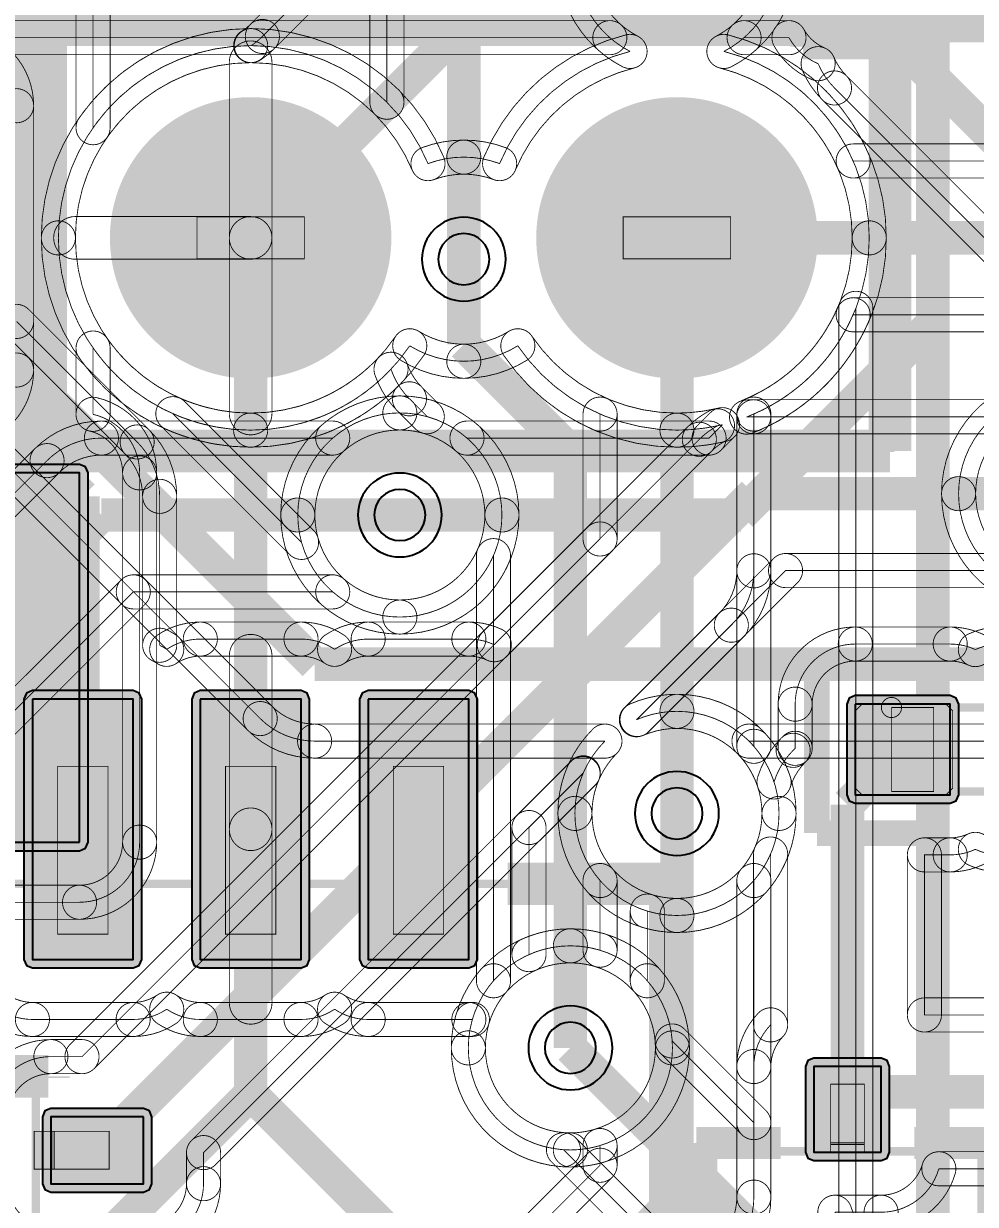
# Model space of a CAD drawing. Header units: millimetres. Extents: x -2.5 to 44.5, y -38.5 to 2.5.
# Drawn here: x 12.74 to 18.42, y -33.32 to -26.28 of the extents above; entities that cross this region are included whole.
import ezdxf

# ---------------------------------------------------------------- set-up
doc = ezdxf.new("R2010")
doc.units = ezdxf.units.MM
for name, color, linetype, true_color in [('Bottom Layer', 7, 'Continuous', 0x0000ff), ('Bottom Paste Mask Layer', 7, 'Continuous', 0x800000), ('Bottom Silkscreen Layer', 7, 'Continuous', 0x808000), ('Bottom Solder Mask Layer', 7, 'Continuous', 0xff00ff), ('Component Marking Layer', 7, 'Continuous', 0x66ffcc), ('Component Shape Layer', 7, 'Continuous', 0x00cccc), ('Hole Layer', 7, 'Continuous', 0x816200), ('Inner1', 7, 'Continuous', 0xbc8e00), ('Inner2', 7, 'Continuous', 0x70dbfa), ('Multi-Layer', 7, 'Continuous', 0xc0c0c0), ('Pin Floating Layer', 7, 'Continuous', 0xff99ff), ('Pin Soldering Layer', 7, 'Continuous', 0xcc9999), ('Top Layer', 7, 'Continuous', 0xff0000), ('Top Paste Mask Layer', 7, 'Continuous', 0x808080), ('Top Silkscreen Layer', 7, 'Continuous', 0xffff00), ('Top Solder Mask Layer', 7, 'Continuous', 0x800080)]:
    doc.layers.add(name, color=color, linetype=linetype, true_color=true_color)

msp = doc.modelspace()

# ---------------------------------------------------------------- hatches: boundary and pattern name
at = {"layer": 'Bottom Layer'}
for points in [[(13.3096, -27.5591, 1), (14.8844, -27.5591, 1)], [(15.8496, -27.5591, 1), (17.4244, -27.5591, 1)], [(13.0777, -31.1593), (13.0777, -28.9593), (11.8777, -28.9593), (11.8777, -31.1593)], [(17.6994, -30.3371), (17.6994, -30.8771), (18.265, -30.8771), (18.265, -30.3371)], [(17.8532, -33.0061), (17.8532, -32.4961), (17.4532, -32.4961), (17.4532, -33.0061)], [(13.4582, -32.7953), (12.907, -32.7953), (12.907, -33.1941), (13.4582, -33.1941)]]:
    msp.add_hatch(color=256, dxfattribs=at).paths.add_polyline_path(points)
at = {"layer": 'Bottom Paste Mask Layer'}
for points in [[(13.0777, -31.1593), (13.0777, -28.9593), (11.8777, -28.9593), (11.8777, -31.1593)], [(18.28, -30.3771), (18.28, -30.8371), (18.24, -30.8771), (17.7394, -30.8771), (17.6994, -30.8371), (17.6994, -30.3771), (17.7394, -30.3371), (18.24, -30.3371)], [(17.8532, -33.0061), (17.8532, -32.4961), (17.4532, -32.4961), (17.4532, -33.0061)], [(13.4582, -32.7953), (12.907, -32.7953), (12.907, -33.1941), (13.4582, -33.1941)]]:
    msp.add_hatch(color=256, dxfattribs=at).paths.add_polyline_path(points)
at = {"layer": 'Bottom Solder Mask Layer'}
for points in [[(13.1285, -31.1593), (13.1285, -28.9593), (13.1136, -28.9234), (13.0777, -28.9085), (11.8777, -28.9085), (11.8418, -28.9234), (11.8269, -28.9593), (11.8269, -31.1593), (11.8418, -31.1952), (11.8777, -31.2101), (13.0777, -31.2101), (13.1136, -31.1952)], [(17.6486, -30.3371), (17.6486, -30.8771), (17.6635, -30.913), (17.6994, -30.9279), (18.265, -30.9279), (18.301, -30.913), (18.3158, -30.8771), (18.3158, -30.3371), (18.301, -30.3011), (18.265, -30.2863), (17.6994, -30.2863), (17.6635, -30.3011)], [(17.904, -33.0061), (17.904, -32.4961), (17.8891, -32.4602), (17.8532, -32.4453), (17.4532, -32.4453), (17.4172, -32.4602), (17.4024, -32.4961), (17.4024, -33.0061), (17.4172, -33.042), (17.4532, -33.0569), (17.8532, -33.0569), (17.8891, -33.042)], [(13.4582, -32.7453), (12.907, -32.7453), (12.8717, -32.7599), (12.857, -32.7953), (12.857, -33.1941), (12.8717, -33.2294), (12.907, -33.2441), (13.4582, -33.2441), (13.4936, -33.2294), (13.5082, -33.1941), (13.5082, -32.7953), (13.4936, -32.7599)]]:
    msp.add_hatch(color=256, dxfattribs=at).paths.add_polyline_path(points)
at = {"layer": 'Component Marking Layer'}
msp.add_hatch(color=256, dxfattribs=at).paths.add_polyline_path([(17.855, -30.3571, 1), (17.975, -30.3571, 1)])
at = {"layer": 'Hole Layer'}
for points in [[(13.587, -27.5591, 1), (14.607, -27.5591, 1)], [(16.127, -27.5591, 1), (17.147, -27.5591, 1)]]:
    msp.add_hatch(color=256, dxfattribs=at).paths.add_polyline_path(points)
at = {"layer": 'Multi-Layer'}
for points in [[(13.3096, -27.5591, 1), (14.8844, -27.5591, 1)], [(13.3096, -27.5591, 1), (14.8844, -27.5591, 1)], [(13.3096, -27.5591, 1), (14.8844, -27.5591, 1)], [(15.8496, -27.5591, 1), (17.4244, -27.5591, 1)], [(15.8496, -27.5591, 1), (17.4244, -27.5591, 1)], [(15.8496, -27.5591, 1), (17.4244, -27.5591, 1)]]:
    msp.add_hatch(color=256, dxfattribs=at).paths.add_polyline_path(points)
at = {"layer": 'Pin Floating Layer'}
for points in [[(12.9296, -33.1072), (12.9296, -32.8822), (12.8071, -32.8822), (12.8071, -33.1072)], [(17.7532, -32.9511), (17.5532, -32.9511), (17.5532, -33.0111), (17.7532, -33.0111)]]:
    msp.add_hatch(color=256, dxfattribs=at).paths.add_polyline_path(points)
at = {"layer": 'Pin Soldering Layer'}
for points in [[(13.777, -27.4341), (14.417, -27.4341), (14.417, -27.684), (13.777, -27.684)], [(16.317, -27.4341), (16.957, -27.4341), (16.957, -27.684), (16.317, -27.684)], [(18.1661, -30.8571), (18.1661, -30.3571), (17.9161, -30.3571), (17.9161, -30.8571)], [(12.9469, -30.7075), (13.2469, -30.7075), (13.2469, -31.7075), (12.9469, -31.7075)], [(13.9471, -30.7075), (14.2472, -30.7075), (14.2472, -31.7075), (13.9471, -31.7075)], [(14.9471, -30.7075), (15.2472, -30.7075), (15.2472, -31.7075), (14.9471, -31.7075)], [(17.7532, -32.6011), (17.5532, -32.6011), (17.5532, -32.9611), (17.7532, -32.9611)], [(13.2546, -33.1072), (13.2546, -32.8822), (12.9196, -32.8822), (12.9196, -33.1072)]]:
    msp.add_hatch(color=256, dxfattribs=at).paths.add_polyline_path(points)
at = {"layer": 'Top Layer'}
for points in [[(13.3096, -27.5591, 1), (14.8844, -27.5591, 1)], [(15.8496, -27.5591, 1), (17.4244, -27.5591, 1)], [(12.7969, -30.3075), (12.7969, -31.8576), (13.3969, -31.8576), (13.3969, -30.3075)], [(13.7972, -30.3075), (13.7972, -31.8576), (14.3972, -31.8576), (14.3972, -30.3075)], [(14.7972, -30.3075), (14.7972, -31.8576), (15.3972, -31.8576), (15.3972, -30.3075)]]:
    msp.add_hatch(color=256, dxfattribs=at).paths.add_polyline_path(points)
at = {"layer": 'Top Paste Mask Layer'}
for points in [[(13.3096, -27.5591, 1), (14.8844, -27.5591, 1)], [(15.8496, -27.5591, 1), (17.4244, -27.5591, 1)], [(12.7969, -30.3075), (12.7969, -31.8576), (13.3969, -31.8576), (13.3969, -30.3075)], [(13.7972, -30.3075), (13.7972, -31.8576), (14.3972, -31.8576), (14.3972, -30.3075)], [(14.7972, -30.3075), (14.7972, -31.8576), (15.3972, -31.8576), (15.3972, -30.3075)]]:
    msp.add_hatch(color=256, dxfattribs=at).paths.add_polyline_path(points)
at = {"layer": 'Top Solder Mask Layer'}
for points in [[(13.2586, -27.5591, 1), (14.9354, -27.5591, 1)], [(15.7986, -27.5591, 1), (17.4754, -27.5591, 1)], [(12.7459, -30.3075), (12.7459, -31.8576), (12.7608, -31.8936), (12.7969, -31.9086), (13.3969, -31.9086), (13.433, -31.8936), (13.4479, -31.8576), (13.4479, -30.3075), (13.433, -30.2715), (13.3969, -30.2565), (12.7969, -30.2565), (12.7608, -30.2715)], [(13.7462, -30.3075), (13.7462, -31.8576), (13.7611, -31.8936), (13.7972, -31.9086), (14.3972, -31.9086), (14.4332, -31.8936), (14.4482, -31.8576), (14.4482, -30.3075), (14.4332, -30.2715), (14.3972, -30.2565), (13.7972, -30.2565), (13.7611, -30.2715)], [(14.7462, -30.3075), (14.7462, -31.8576), (14.7611, -31.8936), (14.7972, -31.9086), (15.3972, -31.9086), (15.4332, -31.8936), (15.4482, -31.8576), (15.4482, -30.3075), (15.4332, -30.2715), (15.3972, -30.2565), (14.7972, -30.2565), (14.7611, -30.2715)]]:
    msp.add_hatch(color=256, dxfattribs=at).paths.add_polyline_path(points)

# ---------------------------------------------------------------- linework, layer by layer
at = {"layer": 'Bottom Layer', "const_width": 0.2}
for points in [[(12.7, -29.3926), (12.7, -25.9081)], [(17.8995, -26.3419), (17.8995, -25.9211)], [(20.971, -29.4134), (17.8995, -26.3419)], [(13.1826, -32.9947), (17.0942, -29.0831)], [(17.0942, -29.0831), (18.923, -29.0831)], [(17.6532, -30.9361), (17.9822, -30.6071)], [(17.6532, -32.6471), (17.6532, -30.9361)], [(17.153, -33.5361), (16.002, -32.3851)], [(21.0294, -32.6471), (17.6532, -32.6471)], [(17.6532, -32.7511), (17.6532, -32.6471)]]:
    msp.add_lwpolyline(points, dxfattribs=at)
at = {"layer": 'Bottom Layer', "const_width": 0.00508}
for points in [[(13.2598, -26.9027, -1), (13.0566, -26.9027), (13.0566, -25.9081, -1), (13.2598, -25.9081)], [(16.3108, -26.5384, -0.280311), (15.9273, -25.9081, -1), (16.1305, -25.9081, 0.280311), (16.4042, -26.3579, -1)], [(13.0749, -26.8445, -0.244897), (14.097, -26.3119, -1), (14.097, -26.5151, 0.244897), (13.2414, -26.9609, -1)], [(14.097, -26.3119, -0.302289), (15.2474, -27.0773, -1), (15.0599, -27.1558, 0.302289), (14.097, -26.5151, -1)], [(17.1038, -26.4427, -0.060085), (16.9633, -26.5384, -1), (16.8699, -26.3579, 0.060085), (16.9701, -26.2897, -1)], [(17.037, -26.4678, -1), (17.037, -26.2646), (17.3043, -26.2646, -1), (17.3043, -26.4678)], [(17.4386, -26.6149, -0.167073), (17.2157, -26.4159, -1), (17.3929, -26.3165, 0.167073), (17.5173, -26.4276, -1)], [(15.4867, -27.0773, -0.236178), (16.3327, -26.3496, -1), (16.3823, -26.5467, 0.236178), (15.6741, -27.1558, -1)], [(16.9414, -26.3496, -0.343723), (17.8842, -27.5591, -1), (17.681, -27.5591, 0.343723), (16.8918, -26.5467, -1)], [(14.224, -27.5591, -1), (13.97, -27.5591), (13.97, -26.5126, -1), (14.224, -26.5126)], [(17.5037, -26.7377, -0.096069), (17.3845, -26.5611, -1), (17.5715, -26.4815, 0.096069), (17.6474, -26.594, -1)], [(17.5037, -26.7377, -1), (17.6474, -26.594), (20.5555, -29.5021, -1), (20.4118, -29.6458)], [(15.118, -27.0214, -0.089859), (15.367, -26.9763, -1), (15.367, -27.1795, 0.089859), (15.1893, -27.2117, -1)], [(15.367, -26.9763, -0.089859), (15.616, -27.0214, -1), (15.5448, -27.2117, 0.089859), (15.367, -27.1795, -1)], [(13.97, -27.5591, -1), (14.224, -27.5591), (14.224, -28.6055, -1), (13.97, -28.6055)], [(17.8842, -27.5591, -0.309432), (17.0885, -28.7216, -1), (17.015, -28.5322, 0.309432), (17.681, -27.5591, -1)], [(13.2598, -28.6103, -1), (13.0566, -28.6103), (13.0566, -28.2154, -1), (13.2598, -28.2154)], [(14.097, -28.8062, -0.244897), (13.0749, -28.2736, -1), (13.2414, -28.1572, 0.244897), (14.097, -28.603, -1)], [(15.1292, -28.259, -0.248665), (14.097, -28.8062, -1), (14.097, -28.603, 0.248665), (14.961, -28.145, -1)], [(15.367, -28.3958, -0.140367), (14.9913, -28.2882, -1), (15.0989, -28.1158, 0.140367), (15.367, -28.1926, -1)], [(15.7427, -28.2882, -0.140367), (15.367, -28.3958, -1), (15.367, -28.1926, 0.140367), (15.6352, -28.1158, -1)], [(16.637, -28.8062, -0.248665), (15.6049, -28.259, -1), (15.773, -28.145, 0.248665), (16.637, -28.603, -1)], [(13.181, -28.5113, -0.349284), (13.5374, -28.9593, -1), (13.3342, -28.9593, 0.349284), (13.1353, -28.7093, -1)], [(14.2763, -29.2101, -0.414214), (14.986, -28.5003, -1), (14.986, -28.7035, 0.414214), (14.4795, -29.2101, -1)], [(14.986, -28.5003, -0.414214), (15.6958, -29.2101, -1), (15.4926, -29.2101, 0.414214), (14.986, -28.7035, -1)], [(17.0423, -28.5257, -0.023217), (17.0942, -28.5233, -1), (17.0942, -28.7265, 0.023217), (17.0612, -28.7281, -1)], [(17.0942, -28.7265, -1), (17.0942, -28.5233), (18.5231, -28.5233, -1), (18.5231, -28.7265)], [(17.0942, -28.7265, -1), (17.0942, -28.5233), (17.0942, -28.5233, -1), (17.0942, -28.7265)], [(14.3779, -29.2101, 0.414214), (14.986, -29.8182, 0.414214), (15.5942, -29.2101, 0.414214), (14.986, -28.6019, 0.414214)], [(16.9, -28.7782, -0.053169), (16.637, -28.8062, -1), (16.637, -28.603, 0.053169), (16.8572, -28.5795, -1)], [(16.6984, -28.6873, -0.073971), (16.8308, -28.5892, -1), (16.9264, -28.7685, 0.073971), (16.8421, -28.8309, -1)], [(13.1641, -32.509, -1), (13.0204, -32.3653), (16.6984, -28.6873, -1), (16.8421, -28.8309)], [(16.8421, -28.8309, -1), (16.6984, -28.6873), (16.6984, -28.6873, -1), (16.8421, -28.8309)], [(13.5374, -31.1593, -1), (13.3342, -31.1593), (13.3342, -28.9593, -1), (13.5374, -28.9593)], [(14.986, -29.9198, -0.414214), (14.2763, -29.2101, -1), (14.4795, -29.2101, 0.414214), (14.986, -29.7166, -1)], [(15.6958, -29.2101, -0.414214), (14.986, -29.9198, -1), (14.986, -29.7166, 0.414214), (15.4926, -29.2101, -1)], [(16.4669, -30.502, -1), (16.3232, -30.3583), (17.2122, -29.4694, -1), (17.3558, -29.613)], [(17.284, -29.6428, -1), (17.284, -29.4396), (18.5231, -29.4396, -1), (18.5231, -29.6428)], [(17.2396, -30.3371, -0.414214), (17.6994, -29.8773, -1), (17.6994, -30.0805, 0.414214), (17.4428, -30.3371, -1)], [(17.6994, -30.0805, -1), (17.6994, -29.8773), (18.265, -29.8773, -1), (18.265, -30.0805)], [(18.265, -29.8773, -0.108449), (18.4576, -29.9196, -1), (18.3725, -30.1041, 0.108449), (18.265, -30.0805, -1)], [(18.3725, -29.9196, -0.108449), (18.565, -29.8773, -1), (18.565, -30.0805, 0.108449), (18.4576, -30.1041, -1)], [(17.2396, -30.3371, -1), (17.4428, -30.3371), (17.4428, -30.6001, -1), (17.2396, -30.6001)], [(16.3546, -30.3369, -0.102656), (16.637, -30.2783, -1), (16.637, -30.4815, 0.102656), (16.4355, -30.5233, -1)], [(16.637, -30.2783, -0.325113), (17.3122, -30.7692, -1), (17.1189, -30.8319, 0.325113), (16.637, -30.4815, -1)], [(17.1185, -30.7705, -0.121841), (17.2574, -30.5403, -1), (17.4011, -30.684, 0.121841), (17.3126, -30.8306, -1)], [(17.4011, -30.684, -1), (17.2574, -30.5403), (17.2694, -30.5283, -1), (17.4131, -30.672)], [(17.4011, -30.684, -1), (17.2574, -30.5403), (17.2574, -30.5403, -1), (17.4011, -30.684)], [(13.8882, -33.0807, -1), (13.7445, -32.937), (16.0073, -30.6743, -1), (16.1509, -30.8179)], [(15.9273, -30.9881, -0.102656), (15.9859, -30.7057, -1), (16.1723, -30.7865, 0.102656), (16.1305, -30.9881, -1)], [(16.637, -31.6978, -0.414214), (15.9273, -30.9881, -1), (16.1305, -30.9881, 0.414214), (16.637, -31.4946, -1)], [(13.5374, -31.1593, -0.414214), (13.0777, -31.619, -1), (13.0777, -31.4158, 0.414214), (13.3342, -31.1593, -1)], [(17.2882, -31.2703, -0.298911), (16.637, -31.6978, -1), (16.637, -31.4946, 0.298911), (17.1018, -31.1895, -1)], [(17.0934, -31.2299, -1), (17.2966, -31.2299), (17.2966, -32.2478, -1), (17.0934, -32.2478)], [(18.2129, -32.1889, -1), (18.0097, -32.1889), (18.0097, -31.2352, -1), (18.2129, -31.2352)], [(18.1113, -31.3368, -1), (18.1113, -31.1336), (18.265, -31.1336, -1), (18.265, -31.3368)], [(18.4576, -31.2945, -0.108449), (18.265, -31.3368, -1), (18.265, -31.1336, 0.108449), (18.3725, -31.11, -1)], [(18.565, -31.3368, -0.108449), (18.3725, -31.2945, -1), (18.4576, -31.11, 0.108449), (18.565, -31.1336, -1)], [(11.8777, -31.619, -1), (11.8777, -31.4158), (13.0777, -31.4158, -1), (13.0777, -31.619)], [(15.2923, -32.3851, -0.414214), (16.002, -31.6753, -1), (16.002, -31.8785, 0.414214), (15.4955, -32.3851, -1)], [(16.002, -31.6753, -0.39451), (16.7101, -32.337, -1), (16.5074, -32.3508, 0.39451), (16.002, -31.8785, -1)], [(16.9934, -32.4961, -0.193842), (17.1218, -32.1774, -1), (17.2683, -32.3183, 0.193842), (17.1966, -32.4961, -1)], [(18.1113, -32.2905, -1), (18.1113, -32.0873), (20.4639, -32.0873, -1), (20.4639, -32.2905)], [(15.954, -33.0932, -0.39451), (15.2923, -32.3851, -1), (15.4955, -32.3851, 0.39451), (15.9677, -32.8904, -1)], [(16.5369, -32.4157, -1), (16.6806, -32.2721), (17.1669, -32.7583, -1), (17.0232, -32.902)], [(12.4473, -32.7953, -0.414214), (12.907, -32.3355, -1), (12.907, -32.5387, 0.414214), (12.6505, -32.7953, -1)], [(12.907, -32.5387, -1), (12.907, -32.3355), (13.0922, -32.3355, -1), (13.0922, -32.5387)], [(16.9934, -32.4961, -1), (17.1966, -32.4961), (17.1966, -32.8301, -1), (16.9934, -32.8301)], [(13.918, -33.1941, -1), (13.7148, -33.1941), (13.7148, -33.0088, -1), (13.918, -33.0088)], [(15.889, -33.0637, -1), (16.0327, -32.92), (16.6957, -33.583, -1), (16.5521, -33.7267)], [(18.2949, -33.1333, -0.334261), (17.8532, -33.4658, -1), (17.8532, -33.2626, 0.334261), (18.0997, -33.0771, -1)], [(18.1973, -33.2068, -1), (18.1973, -33.0036), (20.5217, -33.0036, -1), (20.5217, -33.2068)], [(12.907, -33.6538, -0.414214), (12.4473, -33.1941, -1), (12.6505, -33.1941, 0.414214), (12.907, -33.4506, -1)], [(13.918, -33.1941, -0.414214), (13.4582, -33.6538, -1), (13.4582, -33.4506, 0.414214), (13.7148, -33.1941, -1)], [(17.6719, -33.3261, -0.096421), (17.7128, -33.5361, -1), (17.5096, -33.5361, 0.096421), (17.4835, -33.4023, -1)], [(17.5777, -33.4658, -1), (17.5777, -33.2626), (17.8532, -33.2626, -1), (17.8532, -33.4658)]]:
    msp.add_lwpolyline(points, format="xyb", close=True, dxfattribs=at)
for points in [[(16.0289, -25.9081, 0.280311), (16.3575, -26.4481, 0.236178), (15.5804, -27.1166, 0.089859), (15.367, -27.0779, 0.089859), (15.1537, -27.1166, 0.302289), (14.097, -26.4135, 0.244897), (13.1582, -26.9027), (13.1582, -25.9081)], [(18.5231, -28.6249), (17.0942, -28.6249), (17.0942, -28.6249, 0.023217), (17.0518, -28.6269, 0.309432), (17.7826, -27.5591, 0.343723), (16.9166, -26.4481, 0.060085), (17.037, -26.3662), (17.3043, -26.3662, 0.167073), (17.478, -26.5213, 0.096069), (17.5756, -26.6659), (20.4837, -29.5739)], [(11.8777, -31.5174), (13.0777, -31.5174, 0.414214), (13.4358, -31.1593), (13.4358, -28.9593, 0.349284), (13.1582, -28.6103), (13.1582, -28.2154, 0.244897), (14.097, -28.7046, 0.248665), (15.0451, -28.202, 0.140367), (15.367, -28.2942, 0.140367), (15.6889, -28.202, 0.248665), (16.637, -28.7046, 0.053169), (16.8786, -28.6788, 0.073971), (16.7703, -28.7591), (16.7703, -28.7591), (13.0922, -32.4371), (12.907, -32.4371, 0.414214), (12.5489, -32.7953)], [(18.565, -29.9789, 0.108449), (18.415, -30.0118, 0.108449), (18.265, -29.9789), (17.6994, -29.9789, 0.414214), (17.3412, -30.3371), (17.3412, -30.6001), (17.3292, -30.6122), (17.3292, -30.6122, 0.121841), (17.2155, -30.8005, 0.325113), (16.637, -30.3799, 0.102656), (16.3951, -30.4301), (17.284, -29.5412), (18.5231, -29.5412, 0.181366)], [(13.4582, -33.5522, 0.414214), (13.8164, -33.1941), (13.8164, -33.0088), (16.0791, -30.7461, 0.102656), (16.0289, -30.9881, 0.414214), (16.637, -31.5962, 0.298911), (17.195, -31.2299), (17.195, -32.2478, 0.193842), (17.095, -32.4961), (17.095, -32.8301), (16.6088, -32.3439, 0.39451), (16.002, -31.7769, 0.414214), (15.3939, -32.3851, 0.39451), (15.9609, -32.9918), (16.6239, -33.6548, 0.101664)], [(20.4639, -32.1889), (18.1113, -32.1889), (18.1113, -31.2352), (18.265, -31.2352, 0.108449), (18.415, -31.2023, 0.108449), (18.565, -31.2352)], [(18.7112, -33.7961, 0.414214), (18.353, -33.4379), (17.953, -33.4379, 0.253475), (17.653, -33.6004, 0.047049), (17.6112, -33.5478), (17.6112, -33.5361), (17.6112, -33.5361, 0.096421), (17.5777, -33.3642), (17.8532, -33.3642, 0.334261), (18.1973, -33.1052), (20.5217, -33.1052, 0.217852)], [(12.5489, -33.1941, 0.414214), (12.907, -33.5522)]]:
    msp.add_lwpolyline(points, format="xyb", dxfattribs=at)
at = {"layer": 'Bottom Layer'}
for points in [[(13.0777, -31.1593), (13.0777, -28.9593), (11.8777, -28.9593), (11.8777, -31.1593)], [(17.6994, -30.3371), (17.6994, -30.8771), (18.265, -30.8771), (18.265, -30.3371)], [(17.8532, -33.0061), (17.8532, -32.4961), (17.4532, -32.4961), (17.4532, -33.0061)], [(13.4582, -32.7953), (12.907, -32.7953), (12.907, -33.1941), (13.4582, -33.1941)]]:
    msp.add_lwpolyline(points, close=True, dxfattribs=at)
at = {"layer": 'Bottom Paste Mask Layer'}
for points in [[(13.0777, -31.1593), (13.0777, -28.9593), (11.8777, -28.9593), (11.8777, -31.1593)], [(17.8532, -33.0061), (17.8532, -32.4961), (17.4532, -32.4961), (17.4532, -33.0061)], [(13.4582, -32.7953), (12.907, -32.7953), (12.907, -33.1941), (13.4582, -33.1941)]]:
    msp.add_lwpolyline(points, close=True, dxfattribs=at)
at = {"layer": 'Bottom Paste Mask Layer', "const_width": 0.00508}
msp.add_lwpolyline([(18.28, -30.3771), (18.28, -30.8371), (18.24, -30.8771), (17.7394, -30.8771), (17.6994, -30.8371), (17.6994, -30.3771), (17.7394, -30.3371), (18.24, -30.3371)], close=True, dxfattribs=at)
msp.add_lwpolyline([(18.28, -30.3771), (18.28, -30.8371), (18.24, -30.8771), (17.7394, -30.8771), (17.6994, -30.8371), (17.6994, -30.3771), (17.7394, -30.3371), (18.24, -30.3371)], close=True, dxfattribs=at)
at = {"layer": 'Bottom Silkscreen Layer'}
for points, const_width in [([(17.3881, -26.4197), (17.3881, -25.4225)], 0.1524), ([(17.3881, -26.4197), (17.3881, -25.4225)], 0.1524), ([(18.1061, -26.4197), (17.3881, -26.4197)], 0.1524), ([(18.1061, -26.4197), (17.3881, -26.4197)], 0.1524), ([(18.1888, -30.1085), (17.4708, -30.1085)], 0.1524), ([(17.4708, -30.1085), (17.4708, -31.1057)], 0.1524), ([(18.1888, -30.1085), (17.4708, -30.1085)], 0.1524), ([(17.4708, -30.1085), (17.4708, -31.1057)], 0.1524), ([(17.4708, -31.1057), (18.1888, -31.1057)], 0.1524), ([(17.4708, -31.1057), (18.1888, -31.1057)], 0.1524), ([(12.8921, -32.555), (11.4921, -32.555)], 0.254), ([(12.8921, -32.555), (11.4921, -32.555)], 0.254), ([(12.8921, -32.5646), (12.8921, -32.555)], 0.254), ([(12.8921, -32.5646), (12.8921, -32.555)], 0.254), ([(17.2539, -32.9511), (16.753, -32.9511)], 0.19), ([(16.753, -32.9511), (16.753, -33.8511)], 0.19), ([(17.2539, -32.9511), (16.753, -32.9511)], 0.19), ([(16.753, -32.9511), (16.753, -33.8511)], 0.19), ([(18.553, -32.9511), (18.0522, -32.9511)], 0.19), ([(18.553, -32.9511), (18.0522, -32.9511)], 0.19), ([(12.8921, -33.8854), (12.8921, -33.4247)], 0.254), ([(12.8921, -33.8854), (12.8921, -33.4247)], 0.254)]:
    msp.add_lwpolyline(points, dxfattribs=dict(at, const_width=const_width))
at = {"layer": 'Bottom Solder Mask Layer'}
for points in [[(13.1285, -31.1593), (13.1285, -28.9593), (13.1136, -28.9234), (13.0777, -28.9085), (11.8777, -28.9085), (11.8418, -28.9234), (11.8269, -28.9593), (11.8269, -31.1593), (11.8418, -31.1952), (11.8777, -31.2101), (13.0777, -31.2101), (13.1136, -31.1952)], [(17.6486, -30.3371), (17.6486, -30.8771), (17.6635, -30.913), (17.6994, -30.9279), (18.265, -30.9279), (18.301, -30.913), (18.3158, -30.8771), (18.3158, -30.3371), (18.301, -30.3011), (18.265, -30.2863), (17.6994, -30.2863), (17.6635, -30.3011)], [(17.904, -33.0061), (17.904, -32.4961), (17.8891, -32.4602), (17.8532, -32.4453), (17.4532, -32.4453), (17.4172, -32.4602), (17.4024, -32.4961), (17.4024, -33.0061), (17.4172, -33.042), (17.4532, -33.0569), (17.8532, -33.0569), (17.8891, -33.042)], [(13.4582, -32.7453), (12.907, -32.7453), (12.8717, -32.7599), (12.857, -32.7953), (12.857, -33.1941), (12.8717, -33.2294), (12.907, -33.2441), (13.4582, -33.2441), (13.4936, -33.2294), (13.5082, -33.1941), (13.5082, -32.7953), (13.4936, -32.7599)]]:
    msp.add_lwpolyline(points, close=True, dxfattribs=at)
at = {"layer": 'Component Marking Layer', "const_width": 0.00508}
msp.add_lwpolyline([(17.855, -30.3571, 1), (17.975, -30.3571, 1)], format="xyb", close=True, dxfattribs=at)
at = {"layer": 'Component Shape Layer', "const_width": 0.0508}
for points in [[(10.287, -28.8091), (10.287, -26.3091), (17.907, -26.3091), (17.907, -28.8091)], [(10.287, -28.8091), (10.287, -26.3091), (17.907, -26.3091), (17.907, -28.8091)], [(17.915, -30.3571), (17.915, -30.8571), (18.915, -30.8571), (18.915, -30.3571)], [(17.915, -30.3571), (17.915, -30.8571), (18.915, -30.8571), (18.915, -30.3571)], [(11.597, -31.4075), (16.597, -31.4075), (16.597, -35.6575), (11.597, -35.6575)], [(11.597, -31.4075), (16.597, -31.4075), (16.597, -35.6575), (11.597, -35.6575)], [(12.8171, -32.63), (11.5671, -32.63), (11.5671, -34.68), (12.8171, -34.68)], [(12.8171, -32.63), (11.5671, -32.63), (11.5671, -34.68), (12.8171, -34.68)], [(16.853, -33.0011), (16.853, -33.8011), (18.453, -33.8011), (18.453, -33.0011)], [(16.853, -33.0011), (16.853, -33.8011), (18.453, -33.8011), (18.453, -33.0011)]]:
    msp.add_lwpolyline(points, close=True, dxfattribs=at)
at = {"layer": 'Hole Layer'}
for points in [[(15.2145, -27.6861, 1), (15.5195, -27.6861), (15.5195, -27.6861, 1), (15.2145, -27.6861)], [(14.8335, -29.2101, 1), (15.1385, -29.2101), (15.1385, -29.2101, 1), (14.8335, -29.2101)], [(15.8495, -32.3851, 1), (16.1545, -32.3851), (16.1545, -32.3851, 1), (15.8495, -32.3851)]]:
    msp.add_lwpolyline(points, format="xyb", dxfattribs=at)
msp.add_lwpolyline([(16.4845, -30.9881, 1), (16.7895, -30.9881, 1)], format="xyb", close=True, dxfattribs=at)
at = {"layer": 'Inner1', "const_width": 0.00508}
for points in [[(14.9089, -26.0351), (14.9089, -26.7509, 0.198559), (14.1012, -26.4135, 0.046722), (14.167, -26.359), (14.167, -26.359), (14.3922, -26.1338, 0.39451), (14.9592, -25.5271, 0.253415), (14.6833, -25.0177), (15.7365, -25.0177), (15.0431, -25.7111), (15.0431, -25.7111, 0.198912), (14.9089, -26.0351)], [(15.0105, -26.7509, -1), (14.8073, -26.7509), (14.8073, -26.0351, -1), (15.0105, -26.0351)], [(14.2388, -26.4308, -1), (14.0951, -26.2872), (14.3203, -26.062, -1), (14.464, -26.2056)], [(14.2388, -26.4308, -0.046722), (14.1585, -26.4975, -1), (14.0439, -26.3296, 0.046722), (14.0951, -26.2872, -1)], [(14.1016, -26.3119, -0.198559), (14.9809, -26.6792, -1), (14.8369, -26.8226, 0.198559), (14.1008, -26.5151, -1)], [(14.2388, -26.4308, -1), (14.0951, -26.2872), (14.0951, -26.2872, -1), (14.2388, -26.4308)], [(14.224, -27.5591, -1), (13.97, -27.5591), (13.97, -26.5126, -1), (14.224, -26.5126)], [(13.97, -27.5591, -1), (14.224, -27.5591), (14.224, -28.6055, -1), (13.97, -28.6055)], [(15.1292, -28.259, -0.248665), (14.097, -28.8062, -1), (14.097, -28.603, 0.248665), (14.961, -28.145, -1)], [(15.367, -28.3958, -0.140367), (14.9913, -28.2882, -1), (15.0989, -28.1158, 0.140367), (15.367, -28.1926, -1)], [(15.7427, -28.2882, -0.140367), (15.367, -28.3958, -1), (15.367, -28.1926, 0.140367), (15.6352, -28.1158, -1)], [(16.637, -28.8062, -0.248665), (15.6049, -28.259, -1), (15.773, -28.145, 0.248665), (16.637, -28.603, -1)], [(14.3779, -29.2101, 0.068064), (14.4002, -29.3733), (13.6335, -28.6066, 0.104522), (14.097, -28.7046, 0.248665), (15.0451, -28.202, 0.140367), (15.367, -28.2942, 0.140367), (15.6889, -28.202, 0.248665), (16.637, -28.7046, 0.059801), (16.9081, -28.6721), (16.8283, -28.7519), (15.386, -28.7519, 0.181366), (14.986, -28.6019, 0.414214)], [(13.5617, -28.6785, -1), (13.7054, -28.5348), (14.4721, -29.3015, -1), (14.3284, -29.4452)], [(14.097, -28.8062, -0.104522), (13.5924, -28.6995, -1), (13.6746, -28.5137, 0.104522), (14.097, -28.603, -1)], [(14.2763, -29.2101, -0.414214), (14.986, -28.5003, -1), (14.986, -28.7035, 0.414214), (14.4795, -29.2101, -1)], [(14.986, -28.5003, -0.181366), (15.4528, -28.6754, -1), (15.3191, -28.8285, 0.181366), (14.986, -28.7035, -1)], [(16.9322, -28.7708, -0.059801), (16.637, -28.8062, -1), (16.637, -28.603, 0.059801), (16.8841, -28.5733, -1)], [(16.9001, -28.8238, -1), (16.7564, -28.6801), (16.8363, -28.6002, -1), (16.98, -28.7439)], [(12.4546, -28.8673, -1), (12.5983, -28.7236), (14.2259, -30.3512, -1), (14.0822, -30.4949)], [(15.386, -28.8535, -1), (15.386, -28.6503), (16.8283, -28.6503, -1), (16.8283, -28.8535)], [(14.3024, -29.4006, -0.068064), (14.2763, -29.2101, -1), (14.4795, -29.2101, 0.068064), (14.4981, -29.3461, -1)], [(14.0822, -30.4949, -1), (14.2259, -30.3512), (14.2259, -30.3512, -1), (14.0822, -30.4949)], [(14.478, -30.6588, -0.198912), (14.0822, -30.4949, -1), (14.2259, -30.3512, 0.198912), (14.478, -30.4556, -1)], [(14.478, -30.6588, -1), (14.478, -30.4556), (16.2079, -30.4556, -1), (16.2079, -30.6588)], [(15.9273, -30.9881, -0.19942), (16.1362, -30.4852, -1), (16.2796, -30.6292, 0.19942), (16.1305, -30.9881, -1)], [(17.1379, -30.4852, -0.19942), (17.3468, -30.9881, -1), (17.1436, -30.9881, 0.19942), (16.9945, -30.6292, -1)], [(17.0662, -30.6588, -1), (17.0662, -30.4556), (36.4301, -30.4556, -1), (36.4301, -30.6588)], [(16.1024, -31.4548, -0.181366), (15.9273, -30.9881, -1), (16.1305, -30.9881, 0.181366), (16.2554, -31.3212, -1)], [(17.3468, -30.9881, -0.181366), (17.1717, -31.4548, -1), (17.0186, -31.3212, 0.181366), (17.1436, -30.9881, -1)], [(16.0773, -31.388, -1), (16.2805, -31.388), (16.2805, -31.8032, -1), (16.0773, -31.8032)], [(17.1968, -33.2741, -1), (16.9936, -33.2741), (16.9936, -31.388, -1), (17.1968, -31.388)], [(15.2923, -32.3851, -0.414214), (16.002, -31.6753, -1), (16.002, -31.8785, 0.414214), (15.4955, -32.3851, -1)], [(16.002, -31.6753, -0.073905), (16.2084, -31.706, -1), (16.1493, -31.9004, 0.073905), (16.002, -31.8785, -1)], [(16.002, -33.0948, -0.414214), (15.2923, -32.3851, -1), (15.4955, -32.3851, 0.414214), (16.002, -32.8916, -1)], [(16.2084, -33.0641, -0.073905), (16.002, -33.0948, -1), (16.002, -32.8916, 0.073905), (16.1493, -32.8697, -1)], [(16.0773, -32.9669, -1), (16.2805, -32.9669), (16.2805, -33.0843, -1), (16.0773, -33.0843)], [(15.149, -34.2578, -1), (15.0054, -34.1142), (16.1071, -33.0125, -1), (16.2507, -33.1561)], [(17.1968, -33.2741, -0.198912), (17.0328, -33.6699, -1), (16.8891, -33.5262, 0.198912), (16.9936, -33.2741, -1)]]:
    msp.add_lwpolyline(points, format="xyb", close=True, dxfattribs=at)
at = {"layer": 'Inner1', "const_width": 0.2}
for points in [[(12.8504, -26.3927), (13.208, -26.0351)], [(15.367, -27.6861), (15.367, -26.0351)], [(18.161, -28.0671), (18.161, -26.0351)], [(12.8504, -28.4715), (12.8504, -26.3927)], [(17.018, -29.2101), (18.161, -28.0671)], [(14.478, -30.0991), (12.8504, -28.4715)], [(14.986, -29.2101), (17.018, -29.2101)], [(36.8301, -30.0991), (14.478, -30.0991)], [(16.637, -33.2741), (16.637, -30.9881)], [(15.113, -34.7981), (16.637, -33.2741)]]:
    msp.add_lwpolyline(points, dxfattribs=at)
at = {"layer": 'Inner1', "const_width": 0.00508}
for points in [[(12.5265, -28.7954), (14.1541, -30.423), (14.1541, -30.423, 0.198912), (14.478, -30.5572), (16.2079, -30.5572, 0.19942), (16.0289, -30.9881, 0.181366), (16.1789, -31.388), (16.1789, -31.8032, 0.073905), (16.002, -31.7769, 0.414214), (15.3939, -32.3851, 0.414214), (16.002, -32.9932, 0.073905), (16.1789, -32.9669), (16.1789, -33.0843), (15.0772, -34.186, 0.364692)], [(7.8711, -35.2562), (15.113, -35.2562), (15.113, -35.2562, 0.198912), (15.437, -35.122), (15.437, -35.122), (16.961, -33.598), (16.961, -33.598, 0.198912), (17.0952, -33.2741), (17.0952, -31.388, 0.181366), (17.2452, -30.9881, 0.19942), (17.0662, -30.5572), (36.4301, -30.5572, 0.181366)]]:
    msp.add_lwpolyline(points, format="xyb", dxfattribs=at)
at = {"layer": 'Inner2', "const_width": 0.2}
for points in [[(18.161, -35.4331), (18.161, -26.0351)], [(16.637, -30.9881), (16.637, -27.5591)], [(15.367, -28.1941), (15.367, -27.6861)], [(16.002, -28.8291), (15.367, -28.1941)], [(16.002, -32.3851), (16.002, -28.8291)], [(9.906, -32.5121), (13.208, -29.2101)], [(13.208, -29.2101), (14.986, -29.2101)]]:
    msp.add_lwpolyline(points, dxfattribs=at)
at = {"layer": 'Inner2', "const_width": 0.00508}
for points in [[(11.43, -26.4678, -1), (11.43, -26.2646), (16.2371, -26.2646, -1), (16.2371, -26.4678)], [(12.3444, -26.3119, -0.414214), (12.8042, -26.7717, -1), (12.601, -26.7717, 0.414214), (12.3444, -26.5151, -1)], [(12.8499, -27.5591, -0.414214), (14.097, -26.3119, -1), (14.097, -26.5151, 0.414214), (13.0531, -27.5591, -1)], [(14.097, -26.3119, -0.302289), (15.2474, -27.0773, -1), (15.0599, -27.1558, 0.302289), (14.097, -26.5151, -1)], [(16.3108, -26.5384, -0.060085), (16.1703, -26.4427, -1), (16.3039, -26.2897, 0.060085), (16.4042, -26.3579, -1)], [(15.4867, -27.0773, -0.236178), (16.3327, -26.3496, -1), (16.3823, -26.5467, 0.236178), (15.6741, -27.1558, -1)], [(14.224, -27.5591, -1), (13.97, -27.5591), (13.97, -26.5126, -1), (14.224, -26.5126)], [(12.8042, -28.3465, -1), (12.601, -28.3465), (12.601, -26.7717, -1), (12.8042, -26.7717)], [(15.118, -27.0214, -0.089859), (15.367, -26.9763, -1), (15.367, -27.1795, 0.089859), (15.1893, -27.2117, -1)], [(15.367, -26.9763, -0.089859), (15.616, -27.0214, -1), (15.5448, -27.2117, 0.089859), (15.367, -27.1795, -1)], [(13.0505, -27.6861, -1), (13.0505, -27.4321), (14.097, -27.4321, -1), (14.097, -27.6861)], [(13.97, -27.5591, -1), (14.224, -27.5591), (14.224, -28.6055, -1), (13.97, -28.6055)], [(14.097, -28.8062, -0.414214), (12.8499, -27.5591, -1), (13.0531, -27.5591, 0.414214), (14.097, -28.603, -1)], [(17.7974, -28.0161, -0.198595), (17.1358, -28.7021, -1), (17.0545, -28.5159, 0.198595), (17.6084, -27.9416, -1)], [(17.8045, -34.327, -1), (17.6013, -34.327), (17.6013, -27.9788, -1), (17.8045, -27.9788)], [(12.8042, -28.3465, -0.414214), (12.3444, -28.8062, -1), (12.3444, -28.603, 0.414214), (12.601, -28.3465, -1)], [(15.0076, -28.4113, -0.207522), (14.097, -28.8062, -1), (14.097, -28.603, 0.207522), (14.8592, -28.2724, -1)], [(14.9712, -28.5899, -0.114731), (14.8372, -28.3746, -1), (15.0296, -28.3091, 0.114731), (15.1149, -28.4462, -1)], [(14.9712, -28.5899, -1), (15.1149, -28.4462), (15.1149, -28.4462, -1), (14.9712, -28.5899)], [(14.9712, -28.5899, -1), (15.1149, -28.4462), (15.2212, -28.5524, -1), (15.0775, -28.6961)], [(14.5193, -28.6754, -0.181366), (14.986, -28.5003, -1), (14.986, -28.7035, 0.181366), (14.6529, -28.8285, -1)], [(14.986, -28.5003, -0.068064), (15.1766, -28.5264, -1), (15.122, -28.7221, 0.068064), (14.986, -28.7035, -1)], [(17.1968, -30.5881, -1), (16.9936, -30.5881), (16.9936, -28.609, -1), (17.1968, -28.609)], [(12.8122, -28.8143, -0.198912), (13.208, -28.6503, -1), (13.208, -28.8535, 0.198912), (12.9559, -28.9579, -1)], [(13.208, -28.8535, -1), (13.208, -28.6503), (14.5861, -28.6503, -1), (14.5861, -28.8535)], [(13.208, -28.8535, -1), (13.208, -28.6503), (13.208, -28.6503, -1), (13.208, -28.8535)], [(9.9367, -31.9772, -1), (9.793, -31.8335), (12.8122, -28.8143, -1), (12.9559, -28.9579)], [(12.9559, -28.9579, -1), (12.8122, -28.8143), (12.8122, -28.8143, -1), (12.9559, -28.9579)], [(15.6371, -29.4926, -0.298769), (14.986, -29.9198, -1), (14.986, -29.7166, 0.298769), (15.4507, -29.4117, -1)], [(15.4423, -29.4522, -1), (15.6455, -29.4522), (15.6455, -31.9851, -1), (15.4423, -31.9851)], [(10.5846, -32.6251, -1), (10.4409, -32.4814), (13.326, -29.5964, -1), (13.4696, -29.74)], [(13.3978, -29.7698, -1), (13.3978, -29.5666), (14.5861, -29.5666, -1), (14.5861, -29.7698)], [(14.986, -29.9198, -0.181366), (14.5193, -29.7447, -1), (14.6529, -29.5917, 0.181366), (14.986, -29.7166, -1)], [(17.1717, -30.5213, -0.181366), (17.3468, -30.9881, -1), (17.1436, -30.9881, 0.181366), (17.0186, -30.6549, -1)], [(17.3468, -30.9881, -0.414214), (16.637, -31.6978, -1), (16.637, -31.4946, 0.414214), (17.1436, -30.9881, -1)], [(16.5618, -31.9851, -1), (16.3586, -31.9851), (16.3586, -31.5699, -1), (16.5618, -31.5699)], [(16.637, -31.6978, -0.073905), (16.4306, -31.6671, -1), (16.4897, -31.4727, 0.073905), (16.637, -31.4946, -1)], [(15.2923, -32.3851, -0.181366), (15.4674, -31.9183, -1), (15.6204, -32.052, 0.181366), (15.4955, -32.3851, -1)], [(16.5367, -31.9183, -0.181366), (16.7118, -32.3851, -1), (16.5086, -32.3851, 0.181366), (16.3836, -32.052, -1)], [(16.002, -33.0948, -0.414214), (15.2923, -32.3851, -1), (15.4955, -32.3851, 0.414214), (16.002, -32.8916, -1)], [(16.7118, -32.3851, -0.414214), (16.002, -33.0948, -1), (16.002, -32.8916, 0.414214), (16.5086, -32.3851, -1)]]:
    msp.add_lwpolyline(points, format="xyb", close=True, dxfattribs=at)
for points in [[(11.43, -26.3662), (16.2371, -26.3662, 0.060085), (16.3575, -26.4481, 0.236178), (15.5804, -27.1166, 0.089859), (15.367, -27.0779, 0.089859), (15.1537, -27.1166, 0.302289), (14.097, -26.4135, 0.414214), (12.9515, -27.5591, 0.414214), (14.097, -28.7046, 0.207522), (14.9334, -28.3419, 0.114731), (15.0431, -28.518), (15.0431, -28.518), (15.1493, -28.6242, 0.068064), (14.986, -28.6019, 0.181366), (14.5861, -28.7519), (13.208, -28.7519), (13.208, -28.7519, 0.198912), (12.8841, -28.8861), (12.8841, -28.8861), (9.8649, -31.9053, 0.39451)], [(10.5128, -32.5532), (13.3978, -29.6682), (14.5861, -29.6682, 0.181366), (14.986, -29.8182, 0.298769), (15.5439, -29.4522), (15.5439, -31.9851, 0.181366), (15.3939, -32.3851, 0.414214), (16.002, -32.9932, 0.414214), (16.6102, -32.3851, 0.181366), (16.4602, -31.9851), (16.4602, -31.5699, 0.073905), (16.637, -31.5962, 0.414214), (17.2452, -30.9881, 0.181366), (17.0952, -30.5881), (17.0952, -28.609, 0.198595), (17.7029, -27.9788), (17.7029, -34.327)]]:
    msp.add_lwpolyline(points, format="xyb", dxfattribs=at)
at = {"layer": 'Multi-Layer'}
for points in [[(15.117, -27.6861, 1), (15.617, -27.6861, 1)], [(14.736, -29.2101, 1), (15.236, -29.2101, 1)], [(16.387, -30.9881, 1), (16.887, -30.9881, 1)], [(15.752, -32.3851, 1), (16.252, -32.3851, 1)]]:
    msp.add_lwpolyline(points, format="xyb", close=True, dxfattribs=at)
at = {"layer": 'Pin Floating Layer', "const_width": 0.00508}
for points in [[(12.9296, -33.1072), (12.9296, -32.8822), (12.8071, -32.8822), (12.8071, -33.1072)], [(12.9296, -33.1072), (12.9296, -32.8822), (12.8071, -32.8822), (12.8071, -33.1072)], [(17.7532, -32.9511), (17.5532, -32.9511), (17.5532, -33.0111), (17.7532, -33.0111)], [(17.7532, -32.9511), (17.5532, -32.9511), (17.5532, -33.0111), (17.7532, -33.0111)]]:
    msp.add_lwpolyline(points, close=True, dxfattribs=at)
at = {"layer": 'Pin Soldering Layer', "const_width": 0.00508}
for points in [[(13.777, -27.4341), (14.417, -27.4341), (14.417, -27.684), (13.777, -27.684)], [(13.777, -27.4341), (14.417, -27.4341), (14.417, -27.684), (13.777, -27.684)], [(16.317, -27.4341), (16.957, -27.4341), (16.957, -27.684), (16.317, -27.684)], [(16.317, -27.4341), (16.957, -27.4341), (16.957, -27.684), (16.317, -27.684)], [(18.1661, -30.8571), (18.1661, -30.3571), (17.9161, -30.3571), (17.9161, -30.8571)], [(18.1661, -30.8571), (18.1661, -30.3571), (17.9161, -30.3571), (17.9161, -30.8571)], [(12.9469, -30.7075), (13.2469, -30.7075), (13.2469, -31.7075), (12.9469, -31.7075)], [(12.9469, -30.7075), (13.2469, -30.7075), (13.2469, -31.7075), (12.9469, -31.7075)], [(13.9471, -30.7075), (14.2472, -30.7075), (14.2472, -31.7075), (13.9471, -31.7075)], [(13.9471, -30.7075), (14.2472, -30.7075), (14.2472, -31.7075), (13.9471, -31.7075)], [(14.9471, -30.7075), (15.2472, -30.7075), (15.2472, -31.7075), (14.9471, -31.7075)], [(14.9471, -30.7075), (15.2472, -30.7075), (15.2472, -31.7075), (14.9471, -31.7075)], [(17.7532, -32.6011), (17.5532, -32.6011), (17.5532, -32.9611), (17.7532, -32.9611)], [(17.7532, -32.6011), (17.5532, -32.6011), (17.5532, -32.9611), (17.7532, -32.9611)], [(13.2546, -33.1072), (13.2546, -32.8822), (12.9196, -32.8822), (12.9196, -33.1072)], [(13.2546, -33.1072), (13.2546, -32.8822), (12.9196, -32.8822), (12.9196, -33.1072)]]:
    msp.add_lwpolyline(points, close=True, dxfattribs=at)
at = {"layer": 'Top Layer', "const_width": 0.00508}
for points in [[(16.3108, -26.5384, -0.280311), (15.9273, -25.9081, -1), (16.1305, -25.9081, 0.280311), (16.4042, -26.3579, -1)], [(17.3468, -25.9081, -0.280311), (16.9633, -26.5384, -1), (16.8699, -26.3579, 0.280311), (17.1436, -25.9081, -1)], [(12.3444, -26.3119, -0.414214), (12.8042, -26.7717, -1), (12.601, -26.7717, 0.414214), (12.3444, -26.5151, -1)], [(12.8499, -27.5591, -0.414214), (14.097, -26.3119, -1), (14.097, -26.5151, 0.414214), (13.0531, -27.5591, -1)], [(14.097, -26.3119, -0.302289), (15.2474, -27.0773, -1), (15.0599, -27.1558, 0.302289), (14.097, -26.5151, -1)], [(15.4867, -27.0773, -0.236178), (16.3327, -26.3496, -1), (16.3823, -26.5467, 0.236178), (15.6741, -27.1558, -1)], [(16.9414, -26.3496, -0.232257), (17.7801, -27.0603, -1), (17.5939, -27.1415, 0.232257), (16.8918, -26.5467, -1)], [(14.224, -27.5591, -1), (13.97, -27.5591), (13.97, -26.5126, -1), (14.224, -26.5126)], [(12.8042, -28.0567, -1), (12.601, -28.0567), (12.601, -26.7717, -1), (12.8042, -26.7717)], [(15.118, -27.0214, -0.089859), (15.367, -26.9763, -1), (15.367, -27.1795, 0.089859), (15.1893, -27.2117, -1)], [(15.367, -26.9763, -0.089859), (15.616, -27.0214, -1), (15.5448, -27.2117, 0.089859), (15.367, -27.1795, -1)], [(17.687, -27.2025, -1), (17.687, -26.9993), (18.7916, -26.9993, -1), (18.7916, -27.2025)], [(13.0505, -27.6861, -1), (13.0505, -27.4321), (14.097, -27.4321, -1), (14.097, -27.6861)], [(13.97, -27.5591, -1), (14.224, -27.5591), (14.224, -28.6055, -1), (13.97, -28.6055)], [(14.097, -28.8062, -0.414214), (12.8499, -27.5591, -1), (13.0531, -27.5591, 0.414214), (14.097, -28.603, -1)], [(17.7801, -28.0578, -0.189187), (17.1358, -28.7021, -1), (17.0545, -28.5159, 0.189187), (17.5939, -27.9766, -1)], [(17.687, -28.1188, -1), (17.687, -27.9156), (18.7916, -27.9156, -1), (18.7916, -28.1188)], [(12.6307, -28.1285, -1), (12.7744, -27.9848), (13.4927, -28.7031, -1), (13.349, -28.8468)], [(15.1292, -28.259, -0.248665), (14.097, -28.8062, -1), (14.097, -28.603, 0.248665), (14.961, -28.145, -1)], [(15.367, -28.3958, -0.140367), (14.9913, -28.2882, -1), (15.0989, -28.1158, 0.140367), (15.367, -28.1926, -1)], [(15.7427, -28.2882, -0.140367), (15.367, -28.3958, -1), (15.367, -28.1926, 0.140367), (15.6352, -28.1158, -1)], [(16.1383, -28.7021, -0.1418), (15.6049, -28.259, -1), (15.773, -28.145, 0.1418), (16.2195, -28.5159, -1)], [(18.2133, -29.0831, -0.414214), (18.923, -28.3733, -1), (18.923, -28.5765, 0.414214), (18.4165, -29.0831, -1)], [(18.3149, -29.0831, 0.414214), (18.923, -29.6912, 0.414214), (19.5312, -29.0831, 0.414214), (18.923, -28.4749, 0.414214)], [(14.2763, -29.2101, -0.414214), (14.986, -28.5003, -1), (14.986, -28.7035, 0.414214), (14.4795, -29.2101, -1)], [(14.986, -28.5003, -0.414214), (15.6958, -29.2101, -1), (15.4926, -29.2101, 0.414214), (14.986, -28.7035, -1)], [(16.0773, -28.609, -1), (16.2805, -28.609), (16.2805, -29.3529, -1), (16.0773, -29.3529)], [(17.1968, -29.5427, -1), (16.9936, -29.5427), (16.9936, -28.609, -1), (17.1968, -28.609)], [(14.986, -29.8182, 0.414214), (15.5942, -29.2101, 0.414214), (14.986, -28.6019, 0.414214), (14.3779, -29.2101, 0.414214)], [(13.4927, -28.7031, -0.198912), (13.6566, -29.0989, -1), (13.4534, -29.0989, 0.198912), (13.349, -28.8468, -1)], [(13.349, -28.8468, -1), (13.4927, -28.7031), (13.4927, -28.7031, -1), (13.349, -28.8468)], [(18.923, -29.7928, -0.414214), (18.2133, -29.0831, -1), (18.4165, -29.0831, 0.414214), (18.923, -29.5896, -1)], [(13.6566, -29.9862, -1), (13.4534, -29.9862), (13.4534, -29.0989, -1), (13.6566, -29.0989)], [(13.6566, -29.0989, -1), (13.4534, -29.0989), (13.4534, -29.0989, -1), (13.6566, -29.0989)], [(14.986, -29.9198, -0.414214), (14.2763, -29.2101, -1), (14.4795, -29.2101, 0.414214), (14.986, -29.7166, -1)], [(15.6958, -29.2101, -0.414214), (14.986, -29.9198, -1), (14.986, -29.7166, 0.414214), (15.4926, -29.2101, -1)], [(15.6206, -30.0549, -1), (15.4769, -29.9112), (16.1071, -29.2811, -1), (16.2507, -29.4247)], [(17.1968, -29.5427, -0.198912), (17.0328, -29.9385, -1), (16.8891, -29.7948, 0.198912), (16.9936, -29.5427, -1)], [(16.4711, -30.5002, -1), (16.3275, -30.3565), (16.8891, -29.7948, -1), (17.0328, -29.9385)], [(17.0328, -29.9385, -1), (16.8891, -29.7948), (16.8891, -29.7948, -1), (17.0328, -29.9385)], [(13.5999, -29.895, -0.033912), (13.6538, -29.9263, -1), (13.5403, -30.0948, 0.033912), (13.5102, -30.0774, -1)], [(13.5403, -29.9263, -0.149326), (13.7972, -29.8478, -1), (13.7972, -30.051, 0.149326), (13.6538, -30.0948, -1)], [(13.7972, -30.051, -1), (13.7972, -29.8478), (14.3972, -29.8478, -1), (14.3972, -30.051)], [(13.7972, -30.051, -1), (13.7972, -29.8478), (13.7972, -29.8478, -1), (13.7972, -30.051)], [(14.3972, -29.8478, -0.149219), (14.6539, -29.9262, -1), (14.5404, -30.0947, 0.149219), (14.3972, -30.051, -1)], [(14.5404, -29.9262, -0.149219), (14.7972, -29.8478, -1), (14.7972, -30.051, 0.149219), (14.6539, -30.0947, -1)], [(14.7972, -30.051, -1), (14.7972, -29.8478), (15.3972, -29.8478, -1), (15.3972, -30.051)], [(14.7972, -30.051, -1), (14.7972, -29.8478), (14.7972, -29.8478, -1), (14.7972, -30.051)], [(15.3972, -29.8478, -0.10969), (15.5917, -29.891, -1), (15.5057, -30.0751, 0.10969), (15.3972, -30.051, -1)], [(14.2242, -31.0826, -1), (13.9702, -31.0826), (13.9702, -30.0485, -1), (14.2242, -30.0485)], [(16.3596, -30.3348, -0.100748), (16.637, -30.2783, -1), (16.637, -30.4815, 0.100748), (16.439, -30.5218, -1)], [(16.637, -30.2783, -0.414214), (17.3468, -30.9881, -1), (17.1436, -30.9881, 0.414214), (16.637, -30.4815, -1)], [(15.8271, -31.1442, -1), (15.6835, -31.0005), (16.0054, -30.6785, -1), (16.1491, -30.8222)], [(15.9273, -30.9881, -0.100748), (15.9838, -30.7106, -1), (16.1708, -30.79, 0.100748), (16.1305, -30.9881, -1)], [(13.9702, -31.0826, -1), (14.2242, -31.0826), (14.2242, -32.1166, -1), (13.9702, -32.1166)], [(16.637, -31.6978, -0.414214), (15.9273, -30.9881, -1), (16.1305, -30.9881, 0.414214), (16.637, -31.4946, -1)], [(17.3468, -30.9881, -0.414214), (16.637, -31.6978, -1), (16.637, -31.4946, 0.414214), (17.1436, -30.9881, -1)], [(15.8569, -31.8292, -1), (15.6537, -31.8292), (15.6537, -31.0723, -1), (15.8569, -31.0723)], [(15.7141, -31.7364, -0.104822), (16.002, -31.6753, -1), (16.002, -31.8785, 0.104822), (15.7965, -31.9221, -1)], [(16.002, -31.6753, -0.414214), (16.7118, -32.3851, -1), (16.5086, -32.3851, 0.414214), (16.002, -31.8785, -1)], [(12.7969, -32.3173, -0.414214), (12.3372, -31.8576, -1), (12.5404, -31.8576, 0.414214), (12.7969, -32.1141, -1)], [(13.6538, -32.2388, -0.149326), (13.3969, -32.3173, -1), (13.3969, -32.1141, 0.149326), (13.5403, -32.0703, -1)], [(13.7972, -32.3173, -0.149326), (13.5403, -32.2388, -1), (13.6538, -32.0703, 0.149326), (13.7972, -32.1141, -1)], [(14.6539, -32.2389, -0.149219), (14.3972, -32.3173, -1), (14.3972, -32.1141, 0.149219), (14.5404, -32.0704, -1)], [(14.7972, -32.3173, -0.149219), (14.5404, -32.2389, -1), (14.6539, -32.0704, 0.149219), (14.7972, -32.1141, -1)], [(12.7969, -32.3173, -1), (12.7969, -32.1141), (13.3969, -32.1141, -1), (13.3969, -32.3173)], [(13.3969, -32.3173, -1), (13.3969, -32.1141), (13.3969, -32.1141, -1), (13.3969, -32.3173)], [(13.7972, -32.3173, -1), (13.7972, -32.1141), (14.3972, -32.1141, -1), (14.3972, -32.3173)], [(14.3972, -32.3173, -1), (14.3972, -32.1141), (14.3972, -32.1141, -1), (14.3972, -32.3173)], [(14.7972, -32.3173, -1), (14.7972, -32.1141), (15.3972, -32.1141, -1), (15.3972, -32.3173)], [(15.2923, -32.3851, -0.07094), (15.3206, -32.1867, -1), (15.5157, -32.2435, 0.07094), (15.4955, -32.3851, -1)], [(15.4241, -32.3165, -0.014653), (15.3972, -32.3173, -1), (15.3972, -32.1141, 0.014653), (15.4122, -32.1137, -1)], [(15.3972, -32.3173, -1), (15.3972, -32.1141), (15.3972, -32.1141, -1), (15.3972, -32.3173)], [(16.002, -33.0948, -0.414214), (15.2923, -32.3851, -1), (15.4955, -32.3851, 0.414214), (16.002, -32.8916, -1)], [(16.7118, -32.3851, -0.414214), (16.002, -33.0948, -1), (16.002, -32.8916, 0.414214), (16.5086, -32.3851, -1)]]:
    msp.add_lwpolyline(points, format="xyb", close=True, dxfattribs=at)
for points in [[(16.0289, -25.9081, 0.280311), (16.3575, -26.4481, 0.236178), (15.5804, -27.1166, 0.089859), (15.367, -27.0779, 0.089859), (15.1537, -27.1166, 0.302289), (14.097, -26.4135, 0.414214), (12.9515, -27.5591, 0.414214), (14.097, -28.7046, 0.248665), (15.0451, -28.202, 0.140367), (15.367, -28.2942, 0.140367), (15.6889, -28.202, 0.1418), (16.1789, -28.609), (16.1789, -29.3529), (15.5487, -29.9831, 0.10969), (15.3972, -29.9494), (14.7972, -29.9494), (14.7972, -29.9494, 0.149219), (14.5972, -30.0104, 0.149219), (14.3972, -29.9494), (13.7972, -29.9494), (13.7972, -29.9494, 0.149326), (13.597, -30.0105, 0.033912), (13.555, -29.9862), (13.555, -29.0989), (13.555, -29.0989, 0.198912), (13.4209, -28.775), (13.4209, -28.775), (12.7026, -28.0567)], [(18.7916, -27.1009), (17.687, -27.1009, 0.232257), (16.9166, -26.4481, 0.280311), (17.2452, -25.9081, 0.414214)], [(12.4388, -31.8576, 0.414214), (12.7969, -32.2157), (13.3969, -32.2157), (13.3969, -32.2157, 0.149326), (13.597, -32.1546, 0.149326), (13.7972, -32.2157), (14.3972, -32.2157), (14.3972, -32.2157, 0.149219), (14.5972, -32.1547, 0.149219), (14.7972, -32.2157), (15.3972, -32.2157), (15.3972, -32.2157, 0.014653), (15.4181, -32.2151, 0.07094), (15.3939, -32.3851, 0.414214), (16.002, -32.9932, 0.414214), (16.6102, -32.3851, 0.414214), (16.002, -31.7769, 0.104822), (15.7553, -31.8292), (15.7553, -31.0723), (16.0773, -30.7503, 0.100748), (16.0289, -30.9881, 0.414214), (16.637, -31.5962, 0.414214), (17.2452, -30.9881, 0.414214), (16.637, -30.3799, 0.100748), (16.3993, -30.4283), (16.961, -29.8666), (16.961, -29.8666, 0.198912), (17.0952, -29.5427), (17.0952, -28.609, 0.189187), (17.687, -28.0172), (18.7916, -28.0172, 0.260061)]]:
    msp.add_lwpolyline(points, format="xyb", dxfattribs=at)
at = {"layer": 'Top Layer', "const_width": 0.2}
for points in [[(14.097, -27.5591), (15.3622, -26.2939)], [(15.3622, -26.2939), (20.4776, -26.2939)], [(11.557, -27.5591), (13.0969, -29.0989)], [(14.0972, -27.5591), (14.0972, -31.0826)], [(16.637, -27.5591), (16.637, -29.5427)], [(16.637, -27.5591), (19.2522, -27.5591)], [(13.0969, -29.0989), (13.0969, -31.0826)], [(16.637, -29.5427), (15.0972, -31.0826)], [(14.0972, -31.0826), (14.0972, -32.6574)], [(14.0972, -32.6574), (11.7969, -34.9576)], [(14.0972, -32.6574), (16.3971, -34.9573)]]:
    msp.add_lwpolyline(points, dxfattribs=at)
at = {"layer": 'Top Layer'}
for points in [[(12.7969, -30.3075), (12.7969, -31.8576), (13.3969, -31.8576), (13.3969, -30.3075)], [(13.7972, -30.3075), (13.7972, -31.8576), (14.3972, -31.8576), (14.3972, -30.3075)], [(14.7972, -30.3075), (14.7972, -31.8576), (15.3972, -31.8576), (15.3972, -30.3075)]]:
    msp.add_lwpolyline(points, close=True, dxfattribs=at)
at = {"layer": 'Top Paste Mask Layer'}
for points in [[(12.7969, -30.3075), (12.7969, -31.8576), (13.3969, -31.8576), (13.3969, -30.3075)], [(13.7972, -30.3075), (13.7972, -31.8576), (14.3972, -31.8576), (14.3972, -30.3075)], [(14.7972, -30.3075), (14.7972, -31.8576), (15.3972, -31.8576), (15.3972, -30.3075)]]:
    msp.add_lwpolyline(points, close=True, dxfattribs=at)
at = {"layer": 'Top Silkscreen Layer', "const_width": 0.254}
for points in [[(10.287, -26.2891), (17.907, -26.2891)], [(10.287, -26.2891), (17.907, -26.2891)], [(12.8755, -26.2891), (12.8755, -28.8291)], [(12.8755, -26.2891), (12.8755, -28.8291)], [(17.907, -26.2891), (17.907, -28.8291)], [(17.907, -26.2891), (17.907, -28.8291)], [(10.287, -28.8291), (17.907, -28.8291)], [(10.287, -28.8291), (17.907, -28.8291)], [(15.6282, -31.4075), (16.597, -31.4075)], [(15.6282, -31.4075), (16.597, -31.4075)], [(16.597, -31.4075), (16.597, -33.7264)], [(16.597, -31.4075), (16.597, -33.7264)]]:
    msp.add_lwpolyline(points, dxfattribs=at)
at = {"layer": 'Top Solder Mask Layer'}
for points in [[(12.7459, -30.3075), (12.7459, -31.8576), (12.7608, -31.8936), (12.7969, -31.9086), (13.3969, -31.9086), (13.433, -31.8936), (13.4479, -31.8576), (13.4479, -30.3075), (13.433, -30.2715), (13.3969, -30.2565), (12.7969, -30.2565), (12.7608, -30.2715)], [(13.7462, -30.3075), (13.7462, -31.8576), (13.7611, -31.8936), (13.7972, -31.9086), (14.3972, -31.9086), (14.4332, -31.8936), (14.4482, -31.8576), (14.4482, -30.3075), (14.4332, -30.2715), (14.3972, -30.2565), (13.7972, -30.2565), (13.7611, -30.2715)], [(14.7462, -30.3075), (14.7462, -31.8576), (14.7611, -31.8936), (14.7972, -31.9086), (15.3972, -31.9086), (15.4332, -31.8936), (15.4482, -31.8576), (15.4482, -30.3075), (15.4332, -30.2715), (15.3972, -30.2565), (14.7972, -30.2565), (14.7611, -30.2715)]]:
    msp.add_lwpolyline(points, close=True, dxfattribs=at)

doc.saveas('drawing.dxf')
